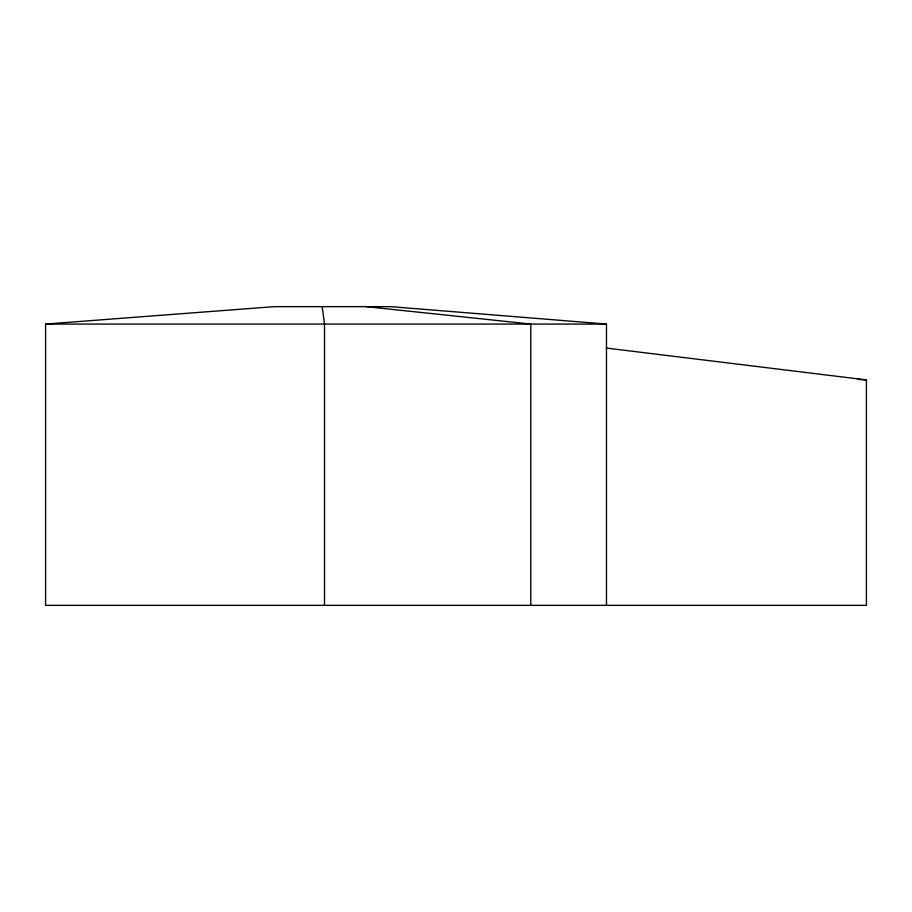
<?xml version="1.0" encoding="UTF-8"?>
<svg xmlns="http://www.w3.org/2000/svg" width="912" height="912" viewBox="0 0 912 912"><rect width="100%" height="100%" fill="white"/><g stroke="black" fill="none" stroke-linecap="round" stroke-linejoin="round"><path stroke-width="1.37" d="M606.286 348.053L866.4 379.905L866.4 605.351L45.6 605.351L45.6 324.068L274.181 306.649L390.769 306.649L606.48 324.068L606.48 605.351M45.6 324.068L606.48 324.068M857.873 379.403L866.4 379.905M366.168 306.649L530.784 324.068L530.784 605.351M322.21 306.649L324.501 324.068L324.501 605.351"/></g></svg>
